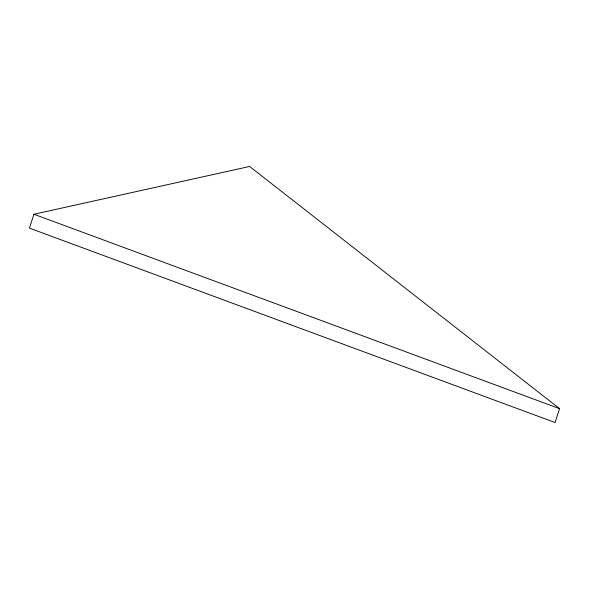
<?xml version="1.0" encoding="UTF-8"?>
<svg xmlns="http://www.w3.org/2000/svg" width="589" height="589" viewBox="0 0 589 589"><rect width="100%" height="100%" fill="white"/><g stroke="black" fill="none" stroke-linecap="round" stroke-linejoin="round"><path stroke-width="0.88" d="M33.934 214.249L29.45 228.127L555.066 422.534L559.55 408.648L249.603 166.466L33.934 214.249L559.55 408.648"/></g></svg>
